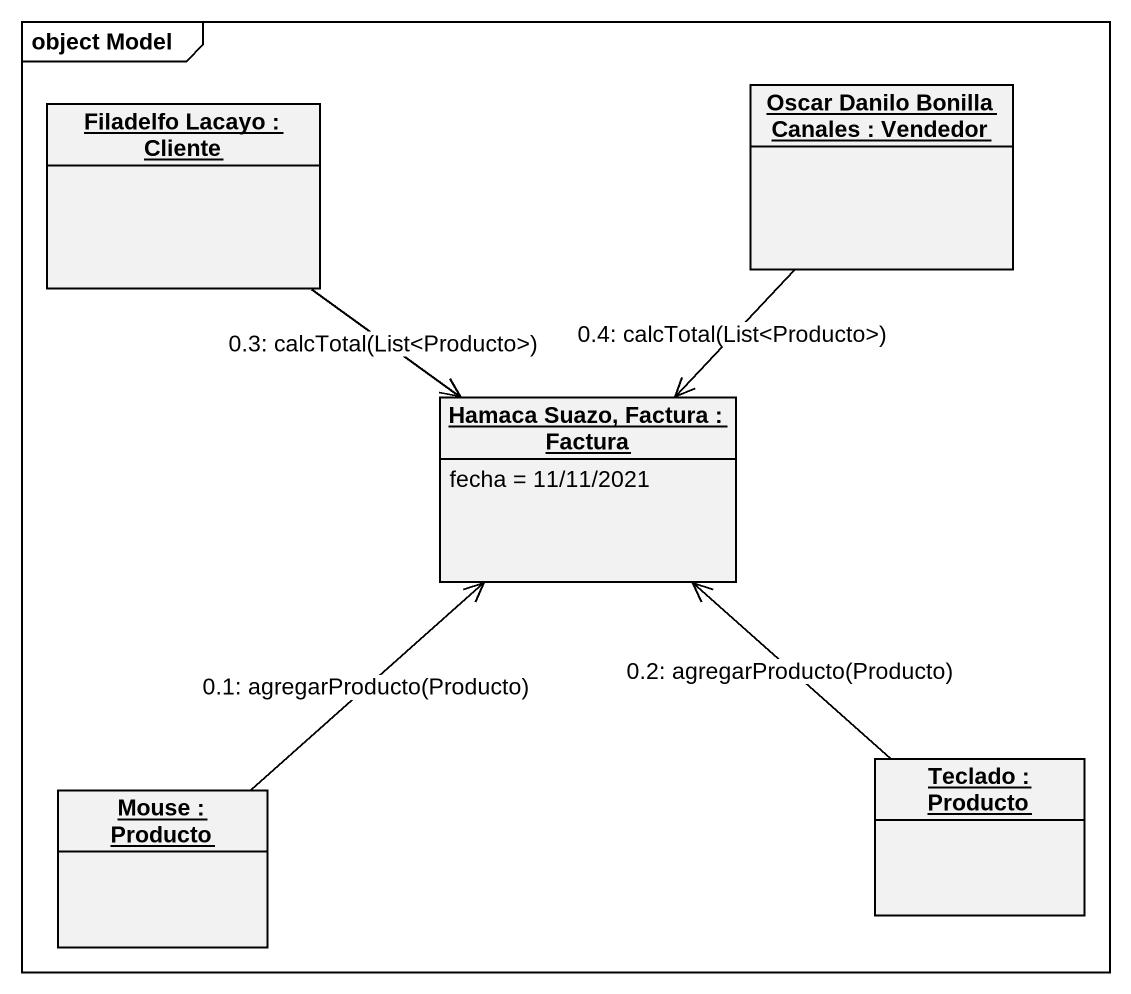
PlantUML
@startuml
mainframe object Model
hide circle
hide empty members
object "Filadelfo Lacayo : Cliente" as Filadelfo_Lacayo
object "Oscar Danilo Bonilla Canales : Vendedor" as Oscar_Danilo_Bonilla_Canales
object "Hamaca Suazo, Factura : Factura" as Hamaca_Suazo_Factura {
  fecha = 11/11/2021
}
object "Teclado : Producto" as Teclado
object "Mouse : Producto" as Mouse
Mouse -up-> Hamaca_Suazo_Factura : 0.1: agregarProducto(Producto)
Teclado -up-> Hamaca_Suazo_Factura : 0.2: agregarProducto(Producto)
Filadelfo_Lacayo --> Hamaca_Suazo_Factura : 0.3: calcTotal(List<Producto>)
Oscar_Danilo_Bonilla_Canales --> Hamaca_Suazo_Factura : 0.4: calcTotal(List<Producto>)
@enduml
